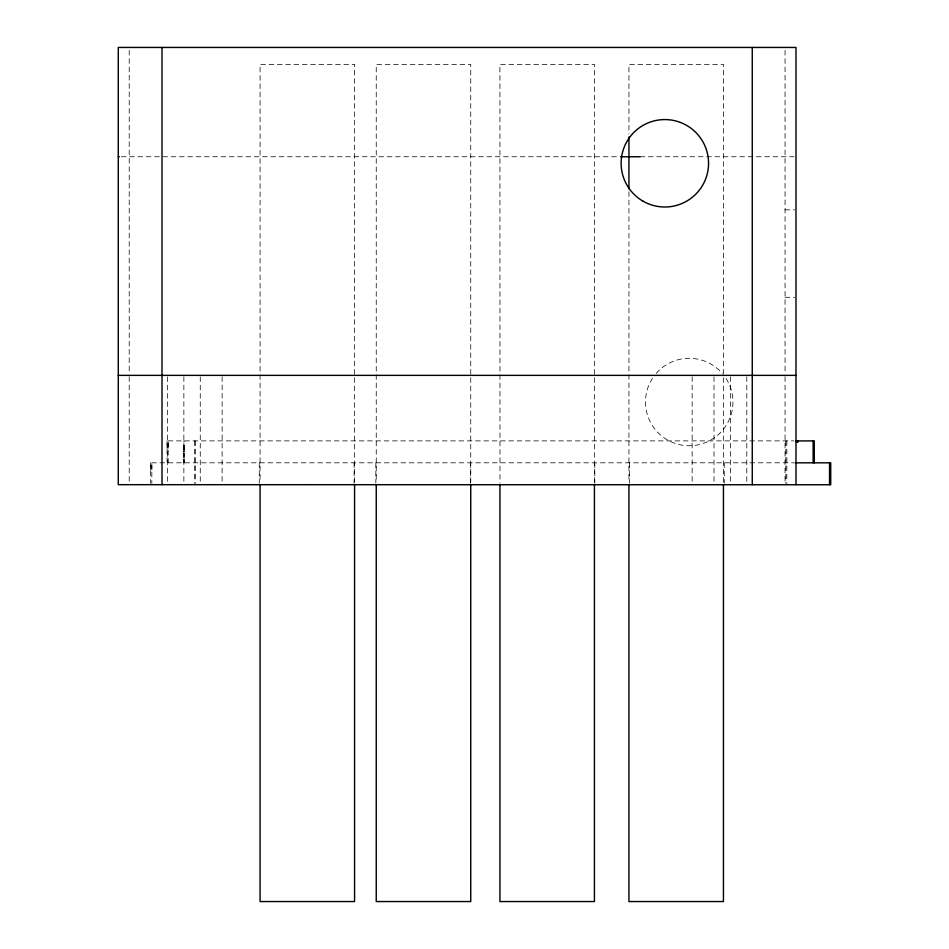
<?xml version="1.0" encoding="UTF-8"?>
<svg xmlns="http://www.w3.org/2000/svg" width="949" height="949" viewBox="0 0 949 949"><rect width="100%" height="100%" fill="white"/><g stroke="black" fill="none" stroke-linecap="round" stroke-linejoin="round"><path stroke-width="0.71" stroke-dasharray="4.75 3.56" d="M150.642 470.123L150.642 462.815L793.767 462.815M151.828 470.099L151.828 462.815L151.828 483.314M167.095 448.189L167.095 440.882L793.755 440.882M168.222 448.236L168.222 440.953L168.222 462.815M183.548 459.162L183.548 462.815L183.548 440.882M183.548 451.843L183.548 448.189M184.616 459.174L184.616 462.815L184.616 440.953M184.616 451.89L184.616 448.236M121.306 156.751L619.721 156.751M640.112 156.751L794.04 156.751M785.048 209.848L794.61 209.848M785.048 297.298L794.61 297.298M786.84 440.882L786.84 483.385M785.808 440.953L785.808 483.314M785.048 50.38L785.048 373.906M785.048 376.741L785.048 483.314M746.792 376.848L746.792 484.678M730.398 376.741L730.398 483.314M724.253 462.815L724.253 483.29M723.435 482.222L723.435 64.366L628.938 64.366L628.938 134.011M714.004 376.848L714.004 484.678M692.141 376.741L692.141 483.314M629.424 462.815L629.424 483.29M628.938 191.793L628.938 482.222M594.798 462.815L594.798 483.29M594.43 482.222L594.43 64.366L499.933 64.366L499.969 483.29M470.74 482.222L470.74 64.366L376.243 64.366L376.243 482.222M470.668 462.815L470.668 483.29M375.84 462.815L375.84 483.29M354.57 482.222L354.57 64.366L260.073 64.366L260.073 482.222M354.096 462.815L354.096 483.29M259.267 462.815L259.267 483.29M222.125 376.741L222.125 483.314M200.263 376.848L200.263 484.678M195.553 440.953L195.553 483.314M194.521 440.882L194.521 483.385M183.869 376.741L183.869 483.314M167.463 376.848L167.463 484.678M167.095 440.882L167.095 462.815M150.642 462.815L150.642 483.385M129.206 50.38L129.206 373.906M129.206 376.741L129.206 483.314M725.997 378.378A43.725 43.725 0 0 1 717.847 435.069A43.725 43.725 0 0 1 660.587 435.069A43.725 43.725 0 0 1 652.438 378.378M656.174 373.396A43.725 43.725 0 0 1 722.26 373.396"/><path stroke-width="1.42" d="M118.281 156.751L119.372 156.751M620.599 156.751L640.112 156.751M118.281 375.365L795.986 375.365M795.523 440.953L814.266 440.882L814.266 462.815M795.12 462.815L830.719 462.815L830.719 484.749L118.281 484.678L118.281 47.45L795.986 47.45L795.986 484.678M829.533 462.815L829.533 484.678M813.139 440.953L813.139 462.815M797.812 440.882L797.812 442.246M796.733 440.953L796.733 442.317M752.26 47.45L752.26 484.678M723.435 485.176L723.435 901.55L628.938 901.55L628.938 485.176M628.938 136.976L628.938 188.827M594.43 485.176L594.43 901.55L499.933 901.55L499.933 485.176M470.74 485.176L470.74 901.55L376.243 901.55L376.243 485.176M354.57 485.176L354.57 901.55L260.073 901.55L260.073 485.176M162.006 47.45L162.006 484.678M642.983 201.152A43.725 43.725 0 0 0 708.559 163.287A43.725 43.725 0 0 0 642.983 125.422A43.725 43.725 0 0 0 642.983 201.152"/></g></svg>
